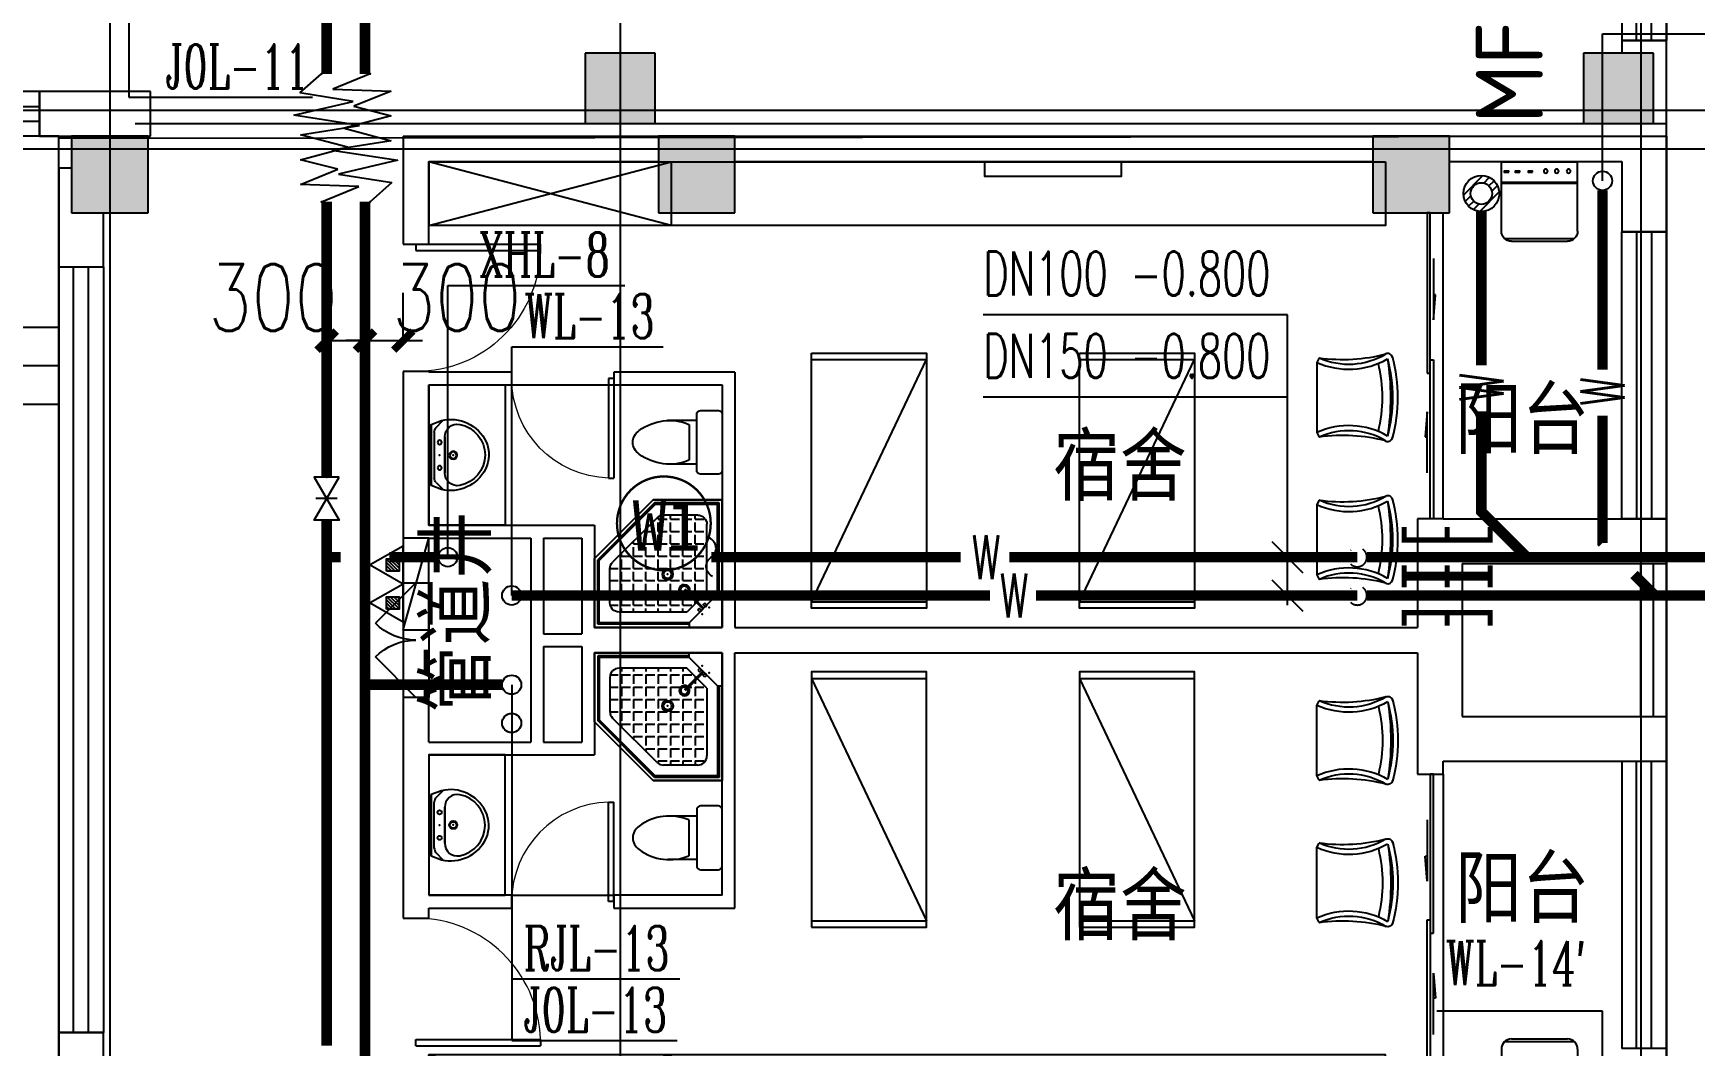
# Model space of a CAD drawing. Extents: x 0 to 2838408, y -923048 to 203859.
# Drawn here: x 2439317 to 2452339, y -208822 to -200886 of the extents above; entities that cross this region are included whole.
import ezdxf

# ---------------------------------------------------------------- set-up
doc = ezdxf.new("R2010")
doc.units = 0
doc.header["$LTSCALE"] = 1000
doc.linetypes.add('DASH', pattern=[0.35, 0.25, -0.1])
for name, color, linetype in [('A-Fixt', 81, 'Continuous'), ('CLAYER', 7, 'Continuous'), ('COLUMN', 9, 'Continuous'), ('DIM_污水', 3, 'Continuous'), ('DIM_消防', 3, 'Continuous'), ('DIM_热给水', 3, 'Continuous'), ('DIM_给水', 3, 'Continuous'), ('DOOR_FIRE', 4, 'Continuous'), ('DOTE', 8, 'Continuous'), ('E2-栏杆', 92, 'Continuous'), ('EQUIP_地漏', 7, 'Continuous'), ('EQUIP_污水', 7, 'Continuous'), ('EQUIP_灭火器', 7, 'Continuous'), ('fur', 253, 'Continuous'), ('GROUND', 2, 'Continuous'), ('PIPE-污水', 2, 'DASH'), ('PIPE-消防', 1, 'Continuous'), ('PIPE-热回水', 4, 'Continuous'), ('PUB_HATCH', 8, 'Continuous'), ('PUB_TEXT', 7, 'Continuous'), ('TEXT_污水', 7, 'Continuous'), ('TEXT_灭火器', 7, 'Continuous'), ('TWT_DIM', 3, 'Continuous'), ('TWT_TEXT', 7, 'Continuous'), ('VALVE_污水', 7, 'Continuous'), ('VALVE_消防', 7, 'Continuous'), ('VPIPE-污水', 2, 'Continuous'), ('VPIPE-消防', 1, 'Continuous'), ('VPIPE-热给水', 5, 'Continuous'), ('VPIPE-给水', 3, 'Continuous'), ('WALL', 9, 'Continuous'), ('WINDOW', 4, 'Continuous'), ('WP_F', 1, 'Continuous'), ('XREF', 8, 'Continuous'), ('洁具', 213, 'Continuous'), ('配景', 3, 'Continuous'), ('附件', 70, 'Continuous')]:
    doc.layers.add(name, color=color, linetype=linetype)
doc.styles.add('_TCH_DIM_T3', font='SIMPLEX', dxfattribs={"width": 0.75, "bigfont": 'HZTXT'})
doc.styles.add('_TWT_PIPEDN', font='SIMPLEX', dxfattribs={"width": 0.8, "height": 2.3, "bigfont": 'HZTXT'})
doc.styles.add('_TWT_PIPETEXT', font='SIMPLEX', dxfattribs={"width": 0.8, "height": 2.3, "bigfont": 'HZTXT'})
doc.styles.add('_TWT_SERIAL', font='COMPLEX', dxfattribs={"width": 0.8, "height": 2.3, "bigfont": 'HZTXT'})
doc.styles.add('HZ', font='aaa等高度-单线.shx', dxfattribs={"width": 0.7, "height": 50, "bigfont": 'aaa-hztxt.shx'})
doc.styles.get("Standard").update_dxf_attribs({"font": 'geniso.shx', "bigfont": 'hztxt.shx'})
doc.styles.add('黑体', font='')
doc.styles.get('黑体').set_extended_font_data('SimHei')
doc.dimstyles.new('_TWT_ARCH&&150', dxfattribs={"dimtxt": 525, "dimasz": 150, "dimexe": 375, "dimexo": 450, "dimgap": 150, "dimtad": 1, "dimdec": 0, "dimzin": 0, "dimdsep": 46, "dimtxsty": '_TCH_DIM_T3', "dimblk": 'ARCHTICK', "dimcen": 0.09, "dimclrt": 7, "dimazin": 2, "dimtfac": 1, "dimtdec": 0, "dimtix": 1, "dimtmove": 2, "dimatfit": 3, "dimfxl": 1, "dimtolj": 1, "dimtzin": 0, "dimarcsym": 0})

# ---------------------------------------------------------------- blocks, each defined once
blk = doc.blocks.new('$TwtSys$00000546')
h = blk.add_hatch()
h.set_pattern_fill('ANSI31', color=256, scale=200, style=0)
h.set_pattern_definition([(45, (-38543.802, -6670.83), (-17.67767, 17.67767), [])])
h.paths.add_polyline_path([(-65, 174), (65, 174), (65, 44), (-65, 44)])
for points in [[(0, 344), (-198, 0), (198, 0)], [(-65, 174), (65, 174), (65, 44), (-65, 44)]]:
    blk.add_lwpolyline(points, close=True)
blk = doc.blocks.new('A$C29581A72')
at = {"layer": '附件'}
blk.add_line((750, 200), (30, 0), dxfattribs=at)
blk.add_lwpolyline([(30, 200), (750, 200), (750, 0), (30, 0), (30, 200)], dxfattribs=at)
blk.add_solid([(750, 200), (30, 0), (750, 0), (750, 200)], dxfattribs=at)
at = {"layer": 'EQUIP_灭火器', "xscale": 0.75, "yscale": -0.75, "zscale": 0.75, "rotation": 180}
for p in [(241, 200), (539, 200)]:
    blk.add_blockref('$TwtSys$00000546', p, dxfattribs=at)
at = {"style": 'HZ', "flags": 1}
for tag in ['WHAT', 'SPEC', 'UNIT']:
    blk.add_attdef(tag, (375, 0), '', height=0.001, dxfattribs=at)
blk = doc.blocks.new('1F平面-CAD导入_dwg_Drawing4_t3_dwg_$plan$00001613-474159-1F-927810-1F')
at = {"layer": '洁具'}
for p, q in [((-200, 170), (-430, 170)), ((-260, -140), (-260, 140)), ((-30, 250), (-170, 250)), ((-200, -170), (-200, -220)), ((-170, -250), (-30, -250))]:
    blk.add_line(p, q, dxfattribs=at)
for points in [[(-200, 220), (-200, 170), (-200, -170), (-430, -170)], [(0, -220), (0, 220)]]:
    blk.add_lwpolyline(points, dxfattribs=at)
for centre, radius, start, end in [((-413, -227), 398, 67.4505, 126.6381), ((-170, 220), 30, 90, 180), ((-30, 220), 30, 0, 90), ((-590, 0), 110, 123.4509, 236.5491), ((-413, 227), 398, 233.3619, 292.5495), ((-170, -220), 30, 180, 270), ((-30, -220), 30, 270, 0)]:
    blk.add_arc(centre, radius, start, end, dxfattribs=at)
blk = doc.blocks.new('$lvtry$00000169')
at = {"color": 0}
for p, q in [((259, -36), (259, 0)), ((259, -36), (36, -259)), ((276, -120), (120, -276)), ((259, -24), (976, -24)), ((259, -36), (964, -36)), ((276, -120), (808, -120)), ((964, -36), (976, -24)), ((964, -36), (964, -525)), ((976, -24), (976, -530)), ((36, -259), (0, -259)), ((24, -259), (24, -976)), ((36, -259), (36, -964)), ((144, -151), (291, -298)), ((151, -144), (298, -291)), ((173, -309), (173, -239)), ((183, -213), (205, -213)), ((220, -213), (243, -213)), ((270, -213), (270, -143)), ((270, -213), (340, -213)), ((270, -263), (270, -239)), ((366, -213), (366, -143)), ((366, -213), (436, -213)), ((366, -309), (366, -239)), ((462, -213), (462, -143)), ((462, -213), (532, -213)), ((462, -309), (462, -239)), ((558, -213), (558, -143)), ((558, -213), (628, -213)), ((558, -309), (558, -239)), ((655, -213), (655, -143)), ((655, -213), (725, -213)), ((655, -309), (655, -239)), ((751, -213), (751, -143)), ((751, -213), (821, -213)), ((751, -309), (751, -239)), ((847, -213), (847, -143)), ((847, -213), (880, -213)), ((847, -309), (847, -239)), ((880, -192), (880, -460)), ((120, -276), (120, -808)), ((120, -309), (147, -309)), ((173, -309), (243, -309)), ((173, -405), (173, -335)), ((270, -405), (270, -335)), ((334, -309), (340, -309)), ((366, -309), (436, -309)), ((366, -405), (366, -335)), ((462, -309), (532, -309)), ((462, -405), (462, -335)), ((558, -309), (628, -309)), ((558, -405), (558, -335)), ((655, -309), (725, -309)), ((655, -405), (655, -335)), ((751, -309), (821, -309)), ((751, -405), (751, -335)), ((847, -309), (880, -309)), ((847, -405), (847, -335)), ((120, -405), (147, -405)), ((120, -501), (147, -501)), ((173, -405), (243, -405)), ((173, -501), (173, -431)), ((173, -501), (243, -501)), ((270, -405), (340, -405)), ((270, -501), (270, -431)), ((270, -501), (340, -501)), ((366, -405), (379, -405)), ((366, -501), (366, -431)), ((366, -501), (436, -501)), ((462, -405), (532, -405)), ((462, -501), (462, -431)), ((462, -501), (532, -501)), ((859, -511), (511, -859)), ((558, -405), (628, -405)), ((558, -501), (558, -431)), ((558, -501), (628, -501)), ((655, -405), (725, -405)), ((655, -501), (655, -431)), ((655, -501), (725, -501)), ((751, -405), (821, -405)), ((751, -501), (751, -431)), ((751, -501), (821, -501)), ((847, -405), (880, -405)), ((847, -501), (847, -431)), ((847, -501), (867, -501)), ((120, -598), (147, -598)), ((173, -598), (173, -528)), ((173, -598), (243, -598)), ((173, -694), (173, -624)), ((270, -598), (270, -528)), ((270, -598), (340, -598)), ((270, -694), (270, -624)), ((366, -598), (366, -528)), ((366, -598), (436, -598)), ((366, -694), (366, -624)), ((462, -598), (462, -528)), ((462, -598), (532, -598)), ((462, -694), (462, -624)), ((964, -525), (525, -964)), ((976, -530), (530, -976)), ((558, -598), (558, -528)), ((558, -598), (628, -598)), ((558, -694), (558, -624)), ((655, -598), (655, -528)), ((655, -598), (725, -598)), ((655, -694), (655, -624)), ((751, -598), (751, -528)), ((751, -598), (773, -598)), ((964, -525), (976, -530)), ((120, -694), (147, -694)), ((173, -694), (243, -694)), ((173, -790), (173, -720)), ((270, -694), (340, -694)), ((270, -790), (270, -720)), ((366, -694), (436, -694)), ((366, -790), (366, -720)), ((462, -694), (532, -694)), ((462, -790), (462, -720)), ((558, -694), (628, -694)), ((558, -790), (558, -720)), ((655, -694), (676, -694)), ((120, -790), (147, -790)), ((173, -790), (243, -790)), ((173, -878), (173, -816)), ((192, -880), (460, -880)), ((270, -790), (340, -790)), ((270, -880), (270, -816)), ((366, -790), (436, -790)), ((366, -880), (366, -816)), ((462, -790), (532, -790)), ((462, -880), (462, -816)), ((558, -790), (580, -790)), ((36, -964), (24, -976)), ((24, -976), (530, -976)), ((36, -964), (525, -964)), ((525, -964), (530, -976))]:
    blk.add_line(p, q, dxfattribs=at)
blk.add_lwpolyline([(0, 0), (0, -1000), (540, -1000), (1000, -540), (1000, 0)], close=True)
for points in [[(0, 0), (0, -1000)], [(0, 0), (1000, 0)], [(1000, 0), (1000, -540)], [(190, -136), (178, -148), (162, -132), (174, -121)], [(136, -190), (148, -178), (132, -162), (121, -174)], [(1000, -540), (540, -1000)], [(0, -1000), (540, -1000)]]:
    blk.add_lwpolyline(points, close=True, dxfattribs=at)
for radius in [43.8, 31.1]:
    blk.add_circle((416, -428), radius, dxfattribs=at)
for centre, radius, start, end in [((808, -192), 72, 0, 90), ((296, -296), 40.6, 142.583, 128.4197), ((296, -296), 28.6, 145.828, 125.6599), ((808, -460), 72, 315, 0), ((192, -808), 72, 180, 270), ((460, -808), 72, 270, 315)]:
    blk.add_arc(centre, radius, start, end, dxfattribs=at)
for p in [(156, -102, 0), (103, -156, 0), (416, -428, 0)]:
    blk.add_point(p, dxfattribs=at)
blk = doc.blocks.new('$lvtry$00000178')
at = {"color": 0}
for p, q in [((-238, 0), (238, 0)), ((-214, -36), (-272, -91)), ((-180, -23), (180, -23)), ((-142, -105), (140, -105)), ((140, -105), (-142, -105)), ((216, -37), (268, -91))]:
    blk.add_line(p, q, dxfattribs=at)
blk.add_lwpolyline([(-104, -430, 0.224698), (110, -425, 0.348046), (269, -79), (239, 0), (-241, 0), (-271, -79, 0.356844)], format="xyb", close=True, dxfattribs=at)
for centre, radius in [((-100, -65), 16.3), ((100, -65), 16.3), ((1, -172), 31.6)]:
    blk.add_circle(centre, radius, dxfattribs=at)
at = {"color": 0, "lineweight": 13}
blk.add_circle((1, -172), 23, dxfattribs=at)
at = {"color": 0}
for centre, radius, start, end in [((-142, -205), 100, 90, 190.5602), ((-180, -73), 50, 90, 133.181), ((140, -205), 100, 349.4398, 90), ((180, -73), 50, 44.5607, 90), ((-1, -179), 243, 190.5602, 349.4398)]:
    blk.add_arc(centre, radius, start, end, dxfattribs=at)
for p in [(0, -65), (1, -172)]:
    blk.add_point(p, dxfattribs=at)
blk = doc.blocks.new('A$C70365C93')
at = {"layer": '洁具'}
blk.add_lwpolyline([(-1900, 2300), (-1900, 1700), (-800, 1700), (-800, 2300)], close=True, dxfattribs=at)
blk.add_blockref('$lvtry$00000178', (-1350, 2280), dxfattribs=at)
at = {"layer": '洁具', "rotation": 180}
blk.add_blockref('$lvtry$00000169', (0, 0), dxfattribs=at)
at = {"layer": '洁具', "extrusion": (0, 0, -1), "xscale": -1, "zscale": -1, "rotation": 90}
blk.add_blockref('1F平面-CAD导入_dwg_Drawing4_t3_dwg_$plan$00001613-474159-1F-927810-1F', (1450, 0), dxfattribs=at)
blk = doc.blocks.new('单人床')
at = {"layer": 'A-Fixt'}
for p, q in [((47774, 13973), (48674, 13973)), ((47774, 12073), (48674, 13973)), ((47774, 12073), (48674, 12073))]:
    blk.add_line(p, q, dxfattribs=at)
blk.add_lwpolyline([(47774, 14023), (48674, 14023), (48674, 12023), (47774, 12023), (47774, 14023)], dxfattribs=at)
blk = doc.blocks.new('CH_AP01')
for p, q in [((-311, 17), (-275, 0)), ((-275, 0), (275, 0)), ((275, 0), (311, 17))]:
    blk.add_line(p, q)
for centre, radius, start, end in [((-307, 555), 37.8, 100.1859, 202.8359), ((-1658, 202), 1360, 352.1659, 14.4283), ((-824, 250), 563, 335.5038, 31.0903), ((0, -579), 1213, 74.7104, 105.2896), ((0, -579), 1173, 75.0287, 104.9713), ((0, -1278), 1857, 80.611, 99.389), ((-824, 250), 603, 335.5038, 30.2691), ((824, 250), 603, 149.7309, 204.4962), ((824, 250), 563, 148.9097, 204.4962), ((1658, 202), 1360, 165.5717, 187.8341), ((307, 555), 37.8, 337.1641, 79.8141), ((0, -579), 1093, 75.8767, 104.1233)]:
    blk.add_arc(centre, radius, start, end)
blk = doc.blocks.new('A$C61295E98')
at = {"color": 3}
for p, q in [((544, 598), (0, 598)), ((0, 598), (0, 0)), ((161, 598), (161, 0)), ((170, 0), (170, 598)), ((603, 572), (603, 26)), ((624, 518), (624, 80)), ((544, 0), (0, 0))]:
    blk.add_line(p, q, dxfattribs=at)
for points in [[(82, 540), (75, 540), (75, 577), (82, 577)], [(82, 453), (75, 453), (75, 490), (82, 490)], [(82, 353), (75, 353), (75, 389), (82, 389)]]:
    blk.add_lwpolyline(points, close=True, dxfattribs=at)
for centre in [(74, 250), (74, 164), (74, 71)]:
    blk.add_circle(centre, 15.7, dxfattribs=at)
for centre, start, end in [((544, 518), 360, 90), ((544, 80), 270, 0)]:
    blk.add_arc(centre, 80, start, end, dxfattribs=at)
blk = doc.blocks.new('宿舍一')
at = {"layer": 'A-Fixt'}
for p, q in [((48154, 16102), (48654, 16102)), ((48654, 14202), (48154, 16102)), ((48654, 16102), (48154, 14202)), ((48154, 14202), (48654, 14202))]:
    blk.add_line(p, q, dxfattribs=at)
for points in [[(48154, 8602), (48654, 8602), (48654, 16102), (48154, 16102)], [(48154, 10676), (48270, 10676), (48270, 11743), (48154, 11743)]]:
    blk.add_lwpolyline(points, close=True, dxfattribs=at)
at = {"xscale": -1, "rotation": 90}
for p in [(63677, 60875), (63677, 58775)]:
    blk.add_blockref('单人床', p, dxfattribs=at)
at = {"layer": 'A-Fixt', "xscale": -1, "rotation": 179.9999999998882}
for p in [(50002, 9140), (51117, 9140)]:
    blk.add_blockref('CH_AP01', p, dxfattribs=at)
at = {"layer": '配景', "color": 252, "rotation": 359.9999999998882}
blk.add_blockref('A$C61295E98', (48154, 7097), dxfattribs=at)
blk = doc.blocks.new('$DorLib2D$00000131')
at = {"color": 0, "linetype": 'Continuous'}
for p, q in [((0.15, 0.125), (0.2319, 0.1973)), ((0.2319, 0.1973), (0.2319, 0.125)), ((-0.5, 0.125), (-0.5, 0)), ((0.0192, 0.125), (-0.5, 0.125)), ((0.0192, 0), (0.0192, 0.125)), ((0.35, 0.125), (0.15, 0.125)), ((-0.5, 0), (0.0192, 0)), ((-0.024, 0), (0.5, 0)), ((-0.024, -0.125), (-0.024, 0)), ((0.5, 0), (0.5, -0.125)), ((-0.35, -0.125), (-0.15, -0.125)), ((-0.2319, -0.1973), (-0.2319, -0.125)), ((-0.15, -0.125), (-0.2319, -0.1973)), ((0.5, -0.125), (-0.024, -0.125))]:
    blk.add_line(p, q, dxfattribs=at)
blk = doc.blocks.new('$WINLIB2D$00000001')
at = {"color": 0}
for points in [[(-0.5, 0.5), (-0.5, -0.5)], [(-0.5, 0.5), (0.5, 0.5)], [(0.5, -0.5), (0.5, 0.5)], [(0.5, 0.1667), (-0.5, 0.1667)], [(0.5, -0.1667), (-0.5, -0.1667)], [(-0.5, -0.5), (0.5, -0.5)]]:
    blk.add_lwpolyline(points, dxfattribs=at)
blk = doc.blocks.new('$DorLib2D$00000116')
at = {"color": 0}
for p, q in [((-0.5, 0), (-0.146, 0.354)), ((0.5, 0), (0.146, 0.354))]:
    blk.add_line(p, q, dxfattribs=at)
for centre, start, end in [((-0.5, 0), 0, 45), ((0.5, 0), 135, 180)]:
    blk.add_arc(centre, 0.5, start, end, dxfattribs=at)
blk = doc.blocks.new('$DorLib2D$00000001')
for p, q in [((0.45, 0.975), (0.5, 0.975)), ((0.45, 0), (0.45, 0.975)), ((0.5, 0), (0.5, 0.975)), ((0.5, 0), (0.45, 0))]:
    blk.add_line(p, q)
at = {"lineweight": 13}
blk.add_arc((0.475, 0), 0.975, 91.4693, 180, dxfattribs=at)
blk = doc.blocks.new('$TCHSYS$WIN2D')
for p, q in [((-0.5, 0.5), (0.5, 0.5)), ((-0.5, 0.5), (-0.5, -0.5)), ((0.5, 0.5), (0.5, -0.5)), ((0.5, 0.1667), (-0.5, 0.1667)), ((0.5, -0.1667), (-0.5, -0.1667)), ((-0.5, -0.5), (0.5, -0.5))]:
    blk.add_line(p, q)
blk = doc.blocks.new('1F1')
at = {"layer": 'PUB_HATCH'}
for points in [[(2444191.7, -201042.2), (2443641.7, -201042.2), (2443641.7, -201592.2), (2444191.7, -201592.2)], [(2452016.7, -201042.2), (2451466.7, -201042.2), (2451466.7, -201592.2), (2452016.7, -201592.2)], [(2440216.7, -201692.2), (2439616.7, -201692.2), (2439616.7, -202292.2), (2440216.7, -202292.2)], [(2444816.7, -201692.2), (2444216.7, -201692.2), (2444216.7, -202292.2), (2444816.7, -202292.2)], [(2450416.7, -201692.2), (2449816.7, -201692.2), (2449816.7, -202292.2), (2450416.7, -202292.2)]]:
    blk.add_hatch(color=256, dxfattribs=at).paths.add_polyline_path(points)
for p, q in [((2439516.7, -201692.2), (2436966.7, -201692.2)), ((2439516.7, -203792.2), (2439516.7, -201692.2)), ((2439516.7, -203192.2), (2436966.7, -203192.2)), ((2439516.7, -203492.2), (2436966.7, -203492.2)), ((2436966.7, -203792.2), (2439516.7, -203792.2))]:
    blk.add_line(p, q)
at = {"layer": 'COLUMN'}
for p, q in [((2444191.7, -201042.2), (2443641.7, -201042.2)), ((2443641.7, -201042.2), (2443641.7, -201592.2)), ((2444191.7, -201592.2), (2444191.7, -201042.2)), ((2452016.7, -201042.2), (2451466.7, -201042.2)), ((2451466.7, -201042.2), (2451466.7, -201592.2)), ((2452016.7, -201592.2), (2452016.7, -201042.2)), ((2440216.7, -201692.2), (2439616.7, -201692.2)), ((2439616.7, -201692.2), (2439616.7, -202292.2)), ((2440216.7, -202292.2), (2440216.7, -201692.2)), ((2443641.7, -201592.2), (2444191.7, -201592.2)), ((2444816.7, -201692.2), (2444216.7, -201692.2)), ((2444216.7, -201692.2), (2444216.7, -202292.2)), ((2444816.7, -202292.2), (2444816.7, -201692.2)), ((2450416.7, -201692.2), (2449816.7, -201692.2)), ((2449816.7, -201692.2), (2449816.7, -202292.2)), ((2450416.7, -202292.2), (2450416.7, -201692.2)), ((2451466.7, -201592.2), (2452016.7, -201592.2)), ((2439616.7, -202292.2), (2440216.7, -202292.2)), ((2444216.7, -202292.2), (2444816.7, -202292.2)), ((2449816.7, -202292.2), (2450416.7, -202292.2))]:
    blk.add_line(p, q, dxfattribs=at)
at = {"layer": 'DOOR_FIRE'}
for p, q in [((2442216.7, -205192.2), (2442216.7, -206092.2)), ((2442416.7, -205192.2), (2442416.7, -206092.2))]:
    blk.add_line(p, q, dxfattribs=at)
at = {"layer": 'DOTE'}
for p, q in [((2439916.7, -187892.2), (2439916.7, -271092.2)), ((2443916.7, -187892.2), (2443916.7, -271092.2)), ((2451916.7, -187892.2), (2451916.7, -271092.2)), ((2453916.7, -201492.2), (2343216.7, -201492.2)), ((2435862.3, -201792.2), (2453916.7, -201792.2))]:
    blk.add_line(p, q, dxfattribs=at)
at = {"layer": 'E2-栏杆'}
for points in [[(2451916.7, -206242.2), (2451916.7, -205042.2)], [(2452016.7, -206242.2), (2452016.7, -205042.2)]]:
    blk.add_lwpolyline(points, dxfattribs=at)
at = {"layer": 'fur'}
blk.add_line((2440116.7, -201592.2), (2451516.7, -201592.2), dxfattribs=at)
at = {"layer": 'GROUND'}
blk.add_line((2452116.7, -269292.2), (2452116.7, -189692.2), dxfattribs=at)
for points in [[(2439516.7, -203192.2), (2438316.7, -203192.2)], [(2439516.7, -203192.2), (2439516.7, -227642.2)]]:
    blk.add_lwpolyline(points, dxfattribs=at)
at = {"layer": 'WALL'}
for p, q in [((2452116.7, -200942.2), (2451766.7, -200942.2)), ((2451766.7, -200942.2), (2451766.7, -201042.2)), ((2452116.7, -201592.2), (2452116.7, -200942.2)), ((2440235.4, -201342.2), (2439366.7, -201342.2)), ((2439366.7, -201342.2), (2439366.7, -201692.2)), ((2440235.4, -201692.2), (2440235.4, -201342.2)), ((2439366.7, -201692.2), (2440235.4, -201692.2)), ((2442216.7, -201692.2), (2442216.7, -202537.9)), ((2442216.7, -201692.2), (2444216.7, -201692.2)), ((2444816.7, -201692.2), (2449816.7, -201692.2)), ((2450416.7, -201692.2), (2452116.7, -201692.2)), ((2452016.7, -201592.2), (2452116.7, -201592.2)), ((2452116.7, -202442.2), (2452116.7, -201692.2)), ((2439516.7, -201942.2), (2439516.7, -202717.2)), ((2439616.7, -201942.2), (2439516.7, -201942.2)), ((2442416.7, -202537.9), (2442416.7, -201892.2)), ((2442416.7, -201892.2), (2444216.7, -201892.2)), ((2444816.7, -201892.2), (2449816.7, -201892.2)), ((2450416.7, -201892.2), (2451766.7, -201892.2)), ((2451766.7, -201892.2), (2451766.7, -202442.2)), ((2439866.7, -202717.2), (2439866.7, -202292.2)), ((2451766.7, -202442.2), (2452116.7, -202442.2)), ((2442216.7, -202537.9), (2442416.7, -202537.9)), ((2439516.7, -202717.2), (2439866.7, -202717.2)), ((2442416.7, -203537.9), (2442216.7, -203537.9)), ((2442216.7, -203537.9), (2442216.7, -203542.2)), ((2442216.7, -203542.2), (2442216.7, -204742.2)), ((2442416.7, -203542.2), (2442416.7, -203537.9)), ((2443066.7, -203542.2), (2442416.7, -203542.2)), ((2443066.7, -203642.2), (2443066.7, -203542.2)), ((2444816.7, -203542.2), (2443866.7, -203542.2)), ((2443866.7, -203542.2), (2443866.7, -203642.2)), ((2444816.7, -203542.2), (2444816.7, -205542.2)), ((2442416.7, -203642.2), (2442416.7, -204742.2)), ((2442416.7, -203642.2), (2443066.7, -203642.2)), ((2443866.7, -203642.2), (2444716.7, -203642.2)), ((2444716.7, -203642.2), (2444716.7, -205542.2)), ((2450366.7, -204692.2), (2450166.7, -204692.2)), ((2450166.7, -204692.2), (2450166.7, -204942.2)), ((2450366.7, -204692.2), (2451766.7, -204692.2)), ((2452116.7, -204692.2), (2451766.7, -204692.2)), ((2452116.7, -205042.2), (2452116.7, -204692.2)), ((2442216.7, -204742.2), (2442216.7, -205192.2)), ((2442416.7, -204742.2), (2443216.7, -204742.2)), ((2442416.7, -205192.2), (2442416.7, -204842.2)), ((2442416.7, -204842.2), (2443216.7, -204842.2)), ((2443216.7, -204742.2), (2443716.7, -204742.2)), ((2443216.7, -204842.2), (2443216.7, -205642.2)), ((2443316.7, -204842.2), (2443616.7, -204842.2)), ((2443316.7, -204842.2), (2443316.7, -205592.2)), ((2443616.7, -204842.2), (2443616.7, -205592.2)), ((2443716.7, -204742.2), (2443716.7, -205542.2)), ((2450166.7, -204942.2), (2450166.7, -205542.2)), ((2450516.7, -205042.2), (2452116.7, -205042.2)), ((2450516.7, -205042.2), (2450516.7, -205642.2)), ((2442216.7, -205192.2), (2442416.7, -205192.2)), ((2443316.7, -205592.2), (2443616.7, -205592.2)), ((2443716.7, -205542.2), (2444716.7, -205542.2)), ((2444816.7, -205542.2), (2450166.7, -205542.2)), ((2443216.7, -205642.2), (2443216.7, -206442.2)), ((2443316.7, -205692.2), (2443316.7, -206442.2)), ((2443316.7, -205692.2), (2443616.7, -205692.2)), ((2443616.7, -205692.2), (2443616.7, -206442.2)), ((2443716.7, -205742.2), (2443716.7, -206542.2)), ((2443716.7, -205742.2), (2444716.7, -205742.2)), ((2444716.7, -207642.2), (2444716.7, -205742.2)), ((2444816.7, -207742.2), (2444816.7, -205742.2)), ((2444816.7, -205742.2), (2450166.7, -205742.2)), ((2450166.7, -205742.2), (2450166.7, -206342.2)), ((2450516.7, -205642.2), (2450516.7, -206242.2)), ((2442416.7, -206092.2), (2442216.7, -206092.2)), ((2442216.7, -206092.2), (2442216.7, -206542.2)), ((2442416.7, -206442.2), (2442416.7, -206092.2)), ((2450516.7, -206242.2), (2452116.7, -206242.2)), ((2452116.7, -206592.2), (2452116.7, -206242.2)), ((2450166.7, -206342.2), (2450166.7, -206692.2)), ((2442416.7, -206442.2), (2443216.7, -206442.2)), ((2443316.7, -206442.2), (2443616.7, -206442.2)), ((2442216.7, -206542.2), (2442216.7, -207742.2)), ((2442416.7, -206542.2), (2442416.7, -207642.2)), ((2442416.7, -206542.2), (2443216.7, -206542.2)), ((2443216.7, -206542.2), (2443716.7, -206542.2)), ((2450366.7, -206692.2), (2450366.7, -206592.2)), ((2450366.7, -206592.2), (2451766.7, -206592.2)), ((2451766.7, -206592.2), (2452116.7, -206592.2)), ((2450166.7, -206692.2), (2450366.7, -206692.2)), ((2443066.7, -207642.2), (2442416.7, -207642.2)), ((2443066.7, -207742.2), (2443066.7, -207642.2)), ((2444716.7, -207642.2), (2443866.7, -207642.2)), ((2443866.7, -207642.2), (2443866.7, -207742.2)), ((2442216.7, -207742.2), (2442216.7, -207821.8)), ((2442216.7, -207821.8), (2442416.7, -207821.8)), ((2442416.7, -207742.2), (2443066.7, -207742.2)), ((2442416.7, -207821.8), (2442416.7, -207742.2)), ((2443866.7, -207742.2), (2444816.7, -207742.2)), ((2439866.7, -208717.2), (2439516.7, -208717.2)), ((2439516.7, -208717.2), (2439516.7, -209492.2)), ((2439866.7, -209217.2), (2439866.7, -208717.2))]:
    blk.add_line(p, q, dxfattribs=at)
blk.add_lwpolyline([(2439516.7, -201708), (2452116.7, -201692.2), (2452116.7, -257292.2), (2439516.7, -257308)], close=True, dxfattribs=at)
at = {"layer": 'WINDOW'}
for p, q in [((2450366.7, -204692.2), (2450366.7, -202292.2)), ((2443066.7, -203642.2), (2443866.7, -203642.2)), ((2450366.7, -206692.2), (2450366.7, -209092.2)), ((2443066.7, -207642.2), (2443866.7, -207642.2))]:
    blk.add_line(p, q, dxfattribs=at)
at = {"xscale": -1}
for name, p, rotation in [('宿舍一', (2458518.4, -153738.4), 89.99999999988826), ('A$C70365C93', (2444716.7, -205542.2), 90)]:
    blk.add_blockref(name, p, dxfattribs=dict(at, rotation=rotation))
for name, p, rotation in [('A$C70365C93', (2444716.7, -205742.2), 90), ('宿舍一', (2458518.4, -257546), 90.0000000000294)]:
    blk.add_blockref(name, p, dxfattribs=dict(rotation=rotation))
at = {"layer": 'DOOR_FIRE', "xscale": 900, "yscale": -900, "zscale": 200, "rotation": 269.9999999999926}
blk.add_blockref('$DorLib2D$00000116', (2442316.7, -205642.2), dxfattribs=at)
at = {"layer": 'WINDOW'}
for name, p, xscale, yscale, zscale, rotation in [('$WINLIB2D$00000001', (2451941.7, -200242.2), -1400, -350, -1400, 90), ('$WINLIB2D$00000001', (2439141.7, -201517.2), -450.0000000002328, -350, -450.0000000002328, 359.9999999999109), ('$DorLib2D$00000131', (2450266.7, -203492.2), 2400, -200, 2400, 90), ('$WINLIB2D$00000001', (2451941.7, -203567.2), 2249.999999993481, 350, 2249.999999993481, 90), ('$DorLib2D$00000001', (2442316.7, -203037.9), -1000, 1000, -1000, 270), ('$TCHSYS$WIN2D', (2439691.7, -205717.2), 6000, -350, 6000, 269.9999999978885), ('$WINLIB2D$00000001', (2451941.7, -207717.2), -2249.999999993481, 350, -2249.999999993481, 90), ('$DorLib2D$00000131', (2450266.7, -207892.2), 2400, 200, 2400, 270), ('$DorLib2D$00000001', (2442316.7, -208321.8), 1000, 1000, 1000, 269.9999999999923)]:
    blk.add_blockref(name, p, dxfattribs=dict(at, xscale=xscale, yscale=yscale, zscale=zscale, rotation=rotation))
at = {"layer": 'WINDOW', "xscale": 800, "zscale": 800}
for p, yscale in [((2443466.7, -203592.2), -800), ((2443466.7, -207692.2), 800)]:
    blk.add_blockref('$DorLib2D$00000001', p, dxfattribs=dict(at, yscale=yscale))
at = {"layer": 'CLAYER'}
blk.add_text('管道井', height=525, rotation=90, dxfattribs=at).set_placement((2442903.7, -206209.8))
at = {"layer": 'PUB_TEXT'}
for s, p in [('阳台', (2450461.5, -204184.4)), ('宿舍', (2447308.9, -204550.1)), ('阳台', (2450461.5, -207859.9)), ('宿舍', (2447308.9, -207995.6))]:
    blk.add_text(s, height=525, dxfattribs=at).set_placement(p)
blk = doc.blocks.new('_ArchTick')
at = {"color": 0, "linetype": 'ByBlock', "const_width": 0.4}
blk.add_lwpolyline([(-0.5, -0.5), (0.5, 0.5)], dxfattribs=at)
blk = doc.blocks.new('*D2992')
at = {"layer": 'Defpoints', "color": 0, "linetype": 'ByBlock', "transparency": 16777216}
for p in [(2442217, -203295), (2441917, -203757), (2442217, -203757)]:
    blk.add_point(p, dxfattribs=at)
at = {"layer": 'TWT_DIM', "color": 0, "linetype": 'ByBlock', "lineweight": -2, "transparency": 16777216}
for p, q in [((2441917, -203307), (2441917, -202920)), ((2442217, -203307), (2442217, -202920)), ((2441917, -203295), (2441767, -203295)), ((2441917, -203295), (2442217, -203295)), ((2442217, -203295), (2442367, -203295))]:
    blk.add_line(p, q, dxfattribs=at)
at = {"layer": 'TWT_DIM', "color": 0, "linetype": 'ByBlock', "lineweight": -2, "transparency": 16777216, "xscale": 150, "yscale": 150, "zscale": 150}
blk.add_blockref('_ArchTick', (2441917, -203295), dxfattribs=at)
at = {"layer": 'TWT_DIM', "color": 0, "linetype": 'ByBlock', "lineweight": -2, "transparency": 16777216, "xscale": 150, "yscale": 150, "zscale": 150, "rotation": 180}
blk.add_blockref('_ArchTick', (2442217, -203295), dxfattribs=at)
at = {"layer": 'TWT_DIM', "color": 7, "linetype": 'ByBlock', "transparency": 16777216, "insert": (2442637, -202957), "char_height": 525, "attachment_point": 5, "style": '_TCH_DIM_T3'}
blk.add_mtext('\\A1;300', dxfattribs=at)
blk = doc.blocks.new('*D2993')
at = {"layer": 'Defpoints', "color": 0, "linetype": 'ByBlock', "transparency": 16777216}
for p in [(2441917, -203295), (2441617, -203757), (2441917, -203757)]:
    blk.add_point(p, dxfattribs=at)
at = {"layer": 'TWT_DIM', "color": 0, "linetype": 'ByBlock', "lineweight": -2, "transparency": 16777216}
for p, q in [((2441617, -203307), (2441617, -202920)), ((2441917, -203307), (2441917, -202920)), ((2441617, -203295), (2441917, -203295))]:
    blk.add_line(p, q, dxfattribs=at)
at = {"layer": 'TWT_DIM', "color": 0, "linetype": 'ByBlock', "lineweight": -2, "transparency": 16777216, "xscale": 150, "yscale": 150, "zscale": 150, "rotation": 180}
blk.add_blockref('_ArchTick', (2441617, -203295), dxfattribs=at)
at = {"layer": 'TWT_DIM', "color": 0, "linetype": 'ByBlock', "lineweight": -2, "transparency": 16777216, "xscale": 150, "yscale": 150, "zscale": 150}
blk.add_blockref('_ArchTick', (2441917, -203295), dxfattribs=at)
at = {"layer": 'TWT_DIM', "color": 7, "linetype": 'ByBlock', "transparency": 16777216, "insert": (2441197, -202957), "char_height": 525, "attachment_point": 5, "style": '_TCH_DIM_T3'}
blk.add_mtext('\\A1;300', dxfattribs=at)
blk = doc.blocks.new('$VALVE$00000546')
for p, q in [((-371, -30.1), (-282.4, 187.1)), ((-282.4, 187.1), (-270.9, -152.6)), ((-127, -152.6), (-54.9, 120.6)), ((-54.9, 120.6), (17, -152.6)), ((17, -152.6), (72.4, 191.4)), ((72.4, 191.4), (130.7, -191.4)), ((130.7, -191.4), (210.8, 153.8)), ((210.8, 153.8), (260.6, -155.7)), ((-270.9, -152.6), (-182.7, 65.5)), ((-182.7, 65.5), (-127, -152.6)), ((260.6, -155.7), (371, -30.1))]:
    blk.add_line(p, q)
for p in [(-371, -30.1), (371, -30.1)]:
    blk.add_point(p)
blk = doc.blocks.new('$VALVE$00000547')
at = {"const_width": 30}
for points in [[(0, 100), (-250, 100), (-250, 175)], [(0, 100), (0, 175)], [(0, 100), (250, 100), (250, 175)], [(-250, -175), (-250, -100), (0, -100)], [(0, -175), (0, -100)], [(250, -175), (250, -100), (0, -100)]]:
    blk.add_lwpolyline(points, dxfattribs=at)
blk = doc.blocks.new('$TwtSys$00000132')
at = {"elevation": 0}
blk.add_lwpolyline([(6.9, -100.6, -0.575183), (0.2, 0, 0.604745), (-10.9, 100.6, 16.924828)], format="xyb", dxfattribs=at)
blk = doc.blocks.new('$VALVE$00000296')
for points in [[(-125, 72.2), (-125, -72.2), (125, 72.2), (125, -72.2), (-125, 72.2)], [(0, 60.2), (0, -63.6)]]:
    blk.add_lwpolyline(points)
for p in [(-125, 0), (125, 0)]:
    blk.add_point(p)
blk = doc.blocks.new('$TwtSys$00000543')
for p, q in [((-93.6, -8.5), (8.5, 93.6)), ((-8.5, -93.6), (93.6, 8.5)), ((12.5, 55), (41.7, 84.2)), ((39.9, 39.9), (66.5, 66.5)), ((55, 12.5), (84.2, 41.7)), ((-84.2, -41.7), (-55, -12.5)), ((-66.5, -66.5), (-39.9, -39.9)), ((-41.7, -84.2), (-12.5, -55))]:
    blk.add_line(p, q)
for radius in [94, 56.4]:
    blk.add_circle((0, 0), radius)

msp = doc.modelspace()

# ---------------------------------------------------------------- hatches: boundary and pattern name
at = {"layer": 'PIPE-污水'}
for points in [[(2450666.7, -204636.2), (2450637.6, -204665.4), (2450625.5, -204653.3)], [(2450666.7, -204636.2), (2450625.5, -204636.2), (2450625.5, -204653.3)], [(2451616.7, -204881.4), (2451575.5, -204881.4), (2451575.5, -204898.5)]]:
    msp.add_hatch(color=256, dxfattribs=at).paths.add_polyline_path(points)
at = {"layer": 'PIPE-污水', "linetype": 'ByBlock'}
msp.add_hatch(color=256, dxfattribs=at).paths.add_polyline_path([(2451616.7, -204881.4), (2451587.6, -204910.6), (2451575.5, -204898.5)])

# ---------------------------------------------------------------- linework, layer by layer
at = {"layer": 'DIM_污水', "linetype": 'ByBlock'}
for p, q in [((2451616.7, -202042.2), (2451616.7, -200891.5)), ((2451616.7, -200891.5), (2453316.7, -200891.5)), ((2449146.7, -203092.4), (2446763, -203092.4)), ((2449146.7, -203737.4), (2449146.7, -203092.4)), ((2449146.7, -203737.4), (2446763, -203737.4)), ((2449146.7, -205367.2), (2449146.7, -203737.4)), ((2449024.8, -204870.2), (2449268.7, -205114.2)), ((2449024.8, -205170.2), (2449268.7, -205414.2)), ((2451616.7, -208549.9), (2450318, -208549.9)), ((2451616.7, -209742.2), (2451616.7, -208549.9))]:
    msp.add_line(p, q, dxfattribs=at)
at = {"layer": 'DIM_污水'}
for p, q in [((2443066.7, -205292.2), (2443066.7, -203344.1)), ((2443066.7, -203344.1), (2444253.9, -203344.1))]:
    msp.add_line(p, q, dxfattribs=at)
at = {"layer": 'DIM_消防'}
for p, q in [((2442566.7, -204992.2), (2442566.7, -202862.2)), ((2442566.7, -202862.2), (2443953.9, -202862.2))]:
    msp.add_line(p, q, dxfattribs=at)
at = {"layer": 'DIM_消防', "const_width": 18.4, "elevation": 1600}
msp.add_lwpolyline([(2444259.4, -205094.7, 1), (2444259.4, -204359.7, 1)], format="xyb", close=True, dxfattribs=at)
at = {"layer": 'DIM_热给水'}
for p, q in [((2443066.7, -205992.2), (2443066.7, -208298.3)), ((2443066.7, -208298.3), (2444384.8, -208298.3))]:
    msp.add_line(p, q, dxfattribs=at)
at = {"layer": 'DIM_给水'}
for p, q in [((2440066.7, -198842.2), (2440066.7, -201386.7)), ((2440066.7, -201386.7), (2441504.3, -201386.7)), ((2443066.7, -206292.2), (2443066.7, -208781.3)), ((2443066.7, -208781.3), (2444364.5, -208781.3))]:
    msp.add_line(p, q, dxfattribs=at)
at = {"layer": 'PIPE-污水', "ltscale": 1.5, "const_width": 82.5}
for points in [[(2451616.7, -203522), (2451616.7, -202117.2)], [(2450666.7, -203489.5), (2450666.7, -202283.2)], [(2450666.7, -204636.2), (2450666.7, -203849.8)], [(2451616.7, -204881.4), (2451616.7, -203882.3)], [(2450666.7, -204636.2), (2451022.7, -204992.2)], [(2444630.4, -204992.2), (2446586.9, -204992.2)], [(2446968.2, -204992.2), (2449694.8, -204992.2)], [(2449769.8, -204992.2), (2451022.7, -204992.2)], [(2451022.7, -204992.2), (2453234.1, -204992.2)], [(2443066.7, -205292.2), (2446816.9, -205292.2)], [(2447177.2, -205292.2), (2449694.8, -205292.2)], [(2449769.8, -205292.2), (2453514.6, -205292.2)]]:
    msp.add_lwpolyline(points, dxfattribs=at)
at = {"layer": 'PIPE-污水', "linetype": 'ByBlock', "ltscale": 1.5, "const_width": 82.5}
msp.add_lwpolyline([(2451862.8, -205127.4), (2452027.5, -205292.2)], dxfattribs=at)
at = {"layer": 'PIPE-污水'}
for centre in [(2449694.8, -204992.2), (2449694.8, -205292.2)]:
    msp.add_arc(centre, 75, 225, 135, dxfattribs=at)
at = {"layer": 'PIPE-消防', "ltscale": 1.5, "const_width": 82.5}
for points in [[(2441616.7, -201204.6), (2441616.7, -199792.2)], [(2441616.7, -204364.6), (2441616.7, -202206.2)], [(2441616.7, -204992.2), (2441616.7, -204702.1)], [(2441725.5, -204992.2), (2441616.7, -204992.2)], [(2441616.7, -208822.2), (2441616.7, -204992.2)], [(2442491.7, -204992.2), (2442108, -204992.2)]]:
    msp.add_lwpolyline(points, dxfattribs=at)
at = {"layer": 'PIPE-热回水', "ltscale": 1.5, "const_width": 82.5}
for points in [[(2441916.7, -199492.2), (2441916.7, -201204.2)], [(2441916.7, -202205.8), (2441916.7, -205992.2)], [(2442991.7, -205992.2), (2441916.7, -205992.2)], [(2441916.7, -205992.2), (2441916.7, -209108.7)]]:
    msp.add_lwpolyline(points, dxfattribs=at)
at = {"layer": 'VPIPE-污水'}
for centre in [(2451616.7, -202042.2), (2443066.7, -205292.2)]:
    msp.add_circle(centre, 75, dxfattribs=at)
at = {"layer": 'VPIPE-消防'}
msp.add_circle((2442566.7, -204992.2), 75, dxfattribs=at)
at = {"layer": 'VPIPE-热给水'}
msp.add_circle((2443066.7, -205992.2), 75, dxfattribs=at)
at = {"layer": 'VPIPE-给水'}
msp.add_circle((2443066.7, -206292.2), 75, dxfattribs=at)

# ---------------------------------------------------------------- block references
at = {"layer": 'EQUIP_地漏', "linetype": 'ByBlock', "xscale": 1.5, "yscale": 1.5, "zscale": 1.5}
msp.add_blockref('$TwtSys$00000543', (2450666.7, -202142.2), dxfattribs=at)
at = {"layer": 'EQUIP_污水', "xscale": 1.5, "yscale": 1.5, "zscale": 1.5}
msp.add_blockref('$TwtSys$00000132', (2444630.4, -204992.2), dxfattribs=at)
at = {"layer": 'VALVE_污水', "xscale": 1.35, "yscale": 1.35, "zscale": 1.35}
for p in [(2450398.7, -204992.2), (2450398.7, -205292.2)]:
    msp.add_blockref('$VALVE$00000547', p, dxfattribs=at)
at = {"layer": 'VALVE_消防', "xscale": 1.35, "yscale": -1.35, "zscale": 1.35}
for p, rotation in [((2441616.7, -201705.4), 90), ((2441916.7, -201705), 270)]:
    msp.add_blockref('$VALVE$00000546', p, dxfattribs=dict(at, rotation=rotation))
at = {"layer": 'VALVE_消防', "linetype": 'ByBlock', "xscale": -1.35, "yscale": -1.35, "zscale": 1.35, "rotation": 90}
msp.add_blockref('$VALVE$00000296', (2441616.7, -204533.3), dxfattribs=at)
at = {"layer": 'WP_F', "xscale": -1, "rotation": 90}
msp.add_blockref('A$C29581A72', (2442416.7, -204812.2), dxfattribs=at)
at = {"layer": 'XREF'}
msp.add_blockref('1F1', (0, 0), dxfattribs=at)

# ---------------------------------------------------------------- texts
at = {"layer": 'DIM_污水', "color": 7, "linetype": 'ByBlock', "width": 0.64}
for s, style, p in [('DN100', '_TWT_PIPEDN', (2446763, -202942.4)), ('-0.800', '_TWT_PIPEDN', (2447915.2, -202942.4)), ('DN150', '_TWT_PIPEDN', (2446763, -203587.4)), ('-0.800', '_TWT_PIPEDN', (2447915.2, -203587.4)), ("WL-14'", '_TWT_SERIAL', (2450387, -208346.2))]:
    msp.add_text(s, height=345, dxfattribs=dict(at, style=style)).set_placement(p)
at = {"layer": 'DIM_污水', "color": 7, "style": '_TWT_SERIAL', "width": 0.64}
msp.add_text('WL-13', height=345, dxfattribs=at).set_placement((2443165, -203275.1))
at = {"layer": 'DIM_消防', "color": 7, "style": '_TWT_SERIAL', "width": 0.64}
msp.add_text('XHL-8', height=345, dxfattribs=at).set_placement((2442812.4, -202793.2))
at = {"layer": 'DIM_热给水', "color": 7, "style": '_TWT_SERIAL', "width": 0.64}
msp.add_text('RJL-13', height=345, dxfattribs=at).set_placement((2443159.2, -208229.3))
at = {"layer": 'DIM_给水', "color": 7, "style": '_TWT_SERIAL', "width": 0.64}
for s, p in [('J0L-11', (2440352.3, -201317.7)), ('J0L-13', (2443159.9, -208712.3))]:
    msp.add_text(s, height=345, dxfattribs=at).set_placement(p)
at = {"layer": 'TEXT_污水', "linetype": 'ByBlock', "style": '_TWT_PIPETEXT', "width": 0.64}
for p in [(2450839.2, -203774.8), (2451789.2, -203807.3)]:
    msp.add_text('W', height=345, rotation=90, dxfattribs=at).set_placement(p)
at = {"layer": 'TEXT_污水', "style": '_TWT_PIPETEXT', "width": 0.64}
for p in [(2446672.4, -205164.7), (2446891.9, -205464.7)]:
    msp.add_text('W', height=345, dxfattribs=at).set_placement(p)
at = {"layer": 'TEXT_灭火器'}
msp.add_text('MF/ABC5', height=525, rotation=90, dxfattribs=at).set_placement((2451148.2, -201591.8))
at = {"layer": 'TWT_TEXT', "style": '黑体'}
msp.add_text('W1', height=394.3, dxfattribs=at).set_placement((2444013.2, -204940, 1600))

# ---------------------------------------------------------------- dimensions: what is measured, and where the dimension line sits
at = {"layer": 'TWT_DIM', "linetype": 'ByBlock'}
for base, p1, p2, picture, middle in [((2441916.7, -203294.5), (2441616.7, -203757.2), (2441916.7, -203757.2), '*D2993', (2441196.7, -202957)), ((2442216.7, -203294.5), (2441916.7, -203757.2), (2442216.7, -203757.2), '*D2992', (2442636.7, -202957))]:
    dim = msp.add_linear_dim(base=base, p1=p1, p2=p2, angle=0, dimstyle='_TWT_ARCH&&150', dxfattribs=at)
    dim.commit()
    dim.dimension.update_dxf_attribs({"geometry": picture, "text_midpoint": middle, "dimtype": 129})

doc.saveas('drawing.dxf')
